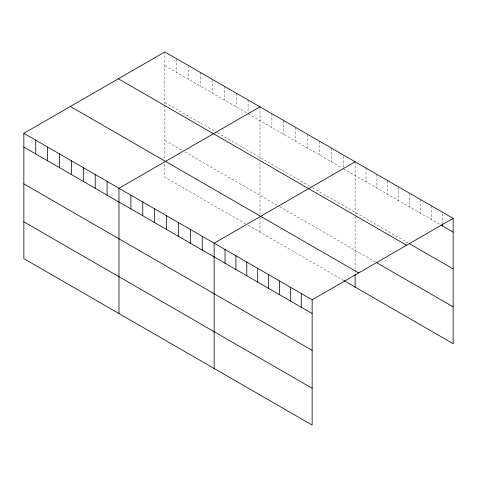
<?xml version="1.0" encoding="UTF-8"?>
<svg xmlns="http://www.w3.org/2000/svg" width="477" height="477" viewBox="0 0 477 477"><rect width="100%" height="100%" fill="white"/><g stroke="black" fill="none" stroke-linecap="round" stroke-linejoin="round"><path stroke-width="0.36" stroke-dasharray="2.38 1.79" d="M164.851 51.927L164.851 104.678M164.851 65.677L247.474 113.377M248.094 113.741L341.985 167.946M343.237 168.667L440.337 224.733M164.851 102.489L216.802 132.481M217.429 132.844L311.94 187.407M312.566 187.771L408.306 243.043M164.851 140.411L182.375 150.529M184.879 151.972L278.765 206.177M279.391 206.541L375.632 262.106M245.595 223.832L164.851 177.217L164.851 163.229M248.094 225.281L343.237 280.208M442.257 213.535L442.257 223.671M431.369 205.802L431.369 219.551M420.476 199.511L420.476 213.261M409.582 193.227L409.582 206.976M398.694 186.936L398.694 200.686M387.801 180.646L387.801 194.401M376.913 174.361L376.913 188.111M366.02 168.071L366.02 181.82M355.126 161.786L355.126 213.803M355.126 216.719L355.126 268.67M355.126 270.143L355.126 273.822M343.237 156.367L343.237 167.224M331.342 148.049L331.342 161.804M319.453 141.186L319.453 154.936M307.558 134.317L307.558 148.073M295.668 127.454L295.668 141.204M283.773 120.586L283.773 134.341M271.884 113.723L271.884 127.472M259.989 106.854L259.989 158.871M259.989 162.52L259.989 213.744M259.989 217.423L259.989 232.144M248.094 99.991L248.094 113.019M236.204 93.122L236.204 106.878M224.309 86.259L224.309 100.009M212.42 79.391L212.42 93.146M200.525 72.528L200.525 86.277M188.636 65.659L188.636 79.409M176.74 58.796L176.74 72.546M164.851 105.405L164.851 158.817"/><path stroke-width="0.72" d="M23.85 133.333L312.149 299.783L312.149 425.073L23.85 258.623L23.85 133.333L164.851 51.927L453.15 218.377L453.15 343.667L343.863 280.571M259.989 106.854L118.988 188.26L118.988 313.55M355.126 161.786L214.125 243.187L214.125 368.482M312.149 299.783L453.15 218.377M440.975 225.102L453.15 232.126M409.582 243.783L453.15 268.939M118.32 78.794L406.619 245.238M376.913 262.845L453.15 306.86M70.381 106.472L358.68 272.916M23.85 147.083L312.149 313.532M23.85 183.895L312.149 350.339M23.85 221.817L312.149 388.266M442.257 224.393L442.257 225.842M355.126 274.561L355.126 287.076M301.261 293.492L301.261 307.248M290.368 287.208L290.368 300.957M279.474 280.917L279.474 294.667M268.587 274.627L268.587 288.382M257.693 268.342L257.693 282.092M246.8 262.052L246.8 275.807M235.912 255.767L235.912 269.517M225.019 249.477L225.019 263.226M202.236 236.324L202.236 250.073M190.341 229.455L190.341 243.21M178.452 222.592L178.452 236.342M166.556 215.723L166.556 229.479M154.667 208.86L154.667 222.61M142.772 201.992L142.772 215.747M130.883 195.129L130.883 208.878M107.098 181.397L107.098 195.147M95.203 174.528L95.203 188.278M83.314 167.665L83.314 181.415M71.419 160.797L71.419 174.546M59.53 153.934L59.53 167.683M47.634 147.065L47.634 160.815M35.745 140.196L35.745 153.952"/></g></svg>
